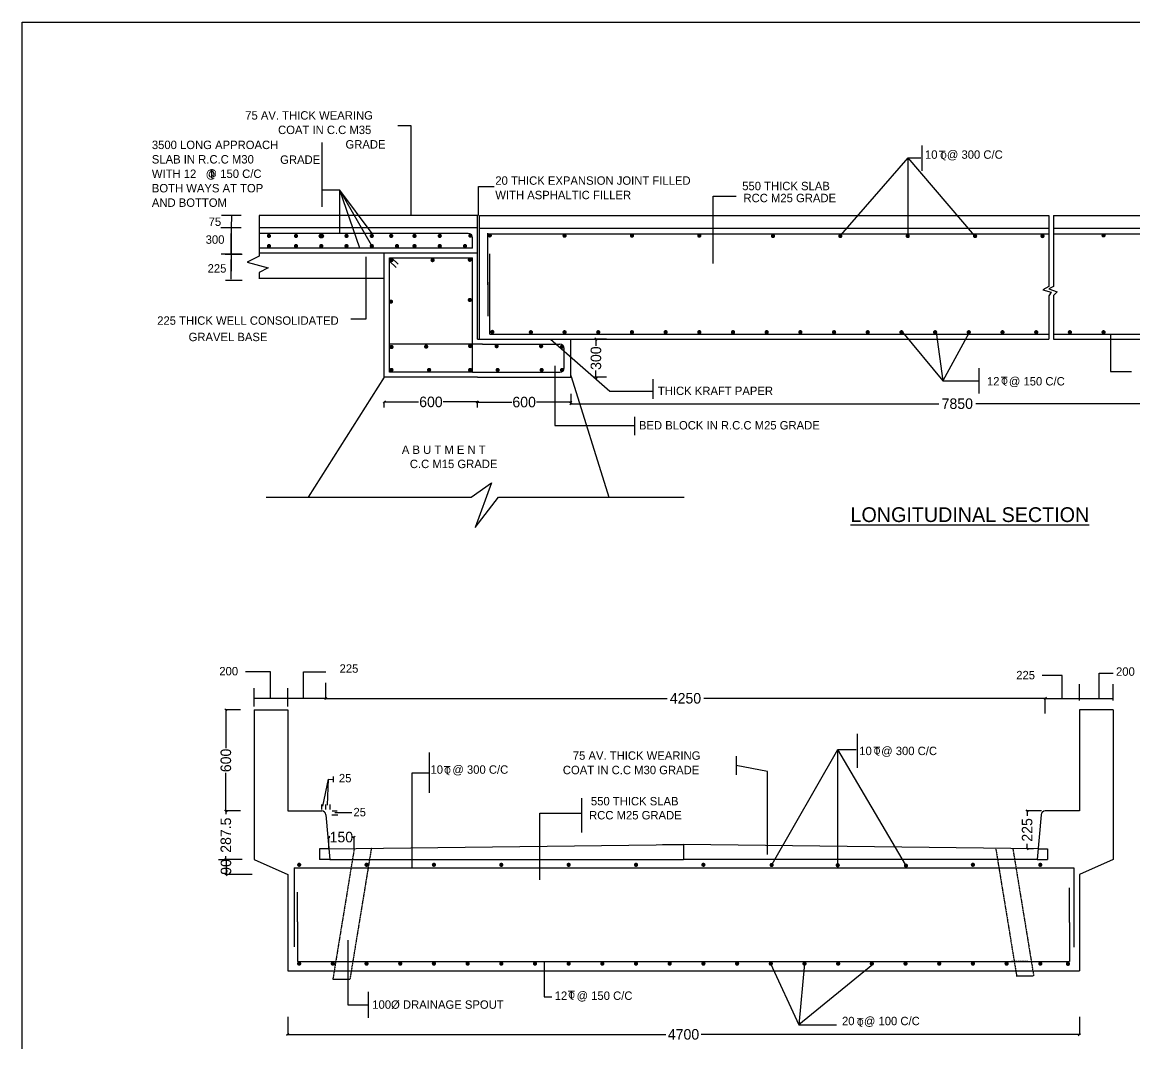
# Model space of a CAD drawing. Header units: inches. Extents: x 179916 to 247798, y -1470008 to -1424230.
# Drawn here: x 179916 to 206336, y -1448511 to -1424255 of the extents above; entities that cross this region are included whole.
import ezdxf

# ---------------------------------------------------------------- set-up
doc = ezdxf.new("R2010")
doc.units = ezdxf.units.IN
doc.header["$MEASUREMENT"] = 0
doc.header["$PDMODE"] = 3
doc.header["$PDSIZE"] = -20
doc.linetypes.add('DASHED', pattern=[19.05, 12.7, -6.35])
doc.styles.add('RS', font='romans.shx')
doc.dimstyles.new('ISO-25', dxfattribs={"dimtxt": 1, "dimasz": 1, "dimexe": 0.5, "dimexo": 0.2, "dimtad": 1, "dimdsep": 46, "dimtxsty": 'RS', "dimblk": 'OBLIQUE', "dimcen": 2.5, "dimadec": 0, "dimazin": 0, "dimtfac": 1, "dimtmove": 0, "dimatfit": 3, "dimldrblk": 'OBLIQUE', "dimfxl": 0, "dimarcsym": 0})
doc.dimstyles.get("Standard").update_dxf_attribs({"dimtxt": 500, "dimasz": 50, "dimexe": 0.18, "dimexo": 0.0625, "dimgap": 0.09, "dimtad": 0, "dimdec": 0, "dimzin": 0, "dimdsep": 46, "dimtxsty": 'Standard', "dimblk": 'OBLIQUE', "dimcen": 0.09, "dimadec": 0, "dimazin": 0, "dimtfac": 1, "dimtdec": 0, "dimtofl": 0, "dimtmove": 0, "dimatfit": 3, "dimfxl": 0, "dimtolj": 1, "dimtzin": 0, "dimarcsym": 0})
doc.dimstyles.new('STANDARD$0', dxfattribs={"dimscale": 100, "dimtxt": 0.02, "dimasz": 0.02, "dimexe": 0.05, "dimexo": 0.1, "dimgap": 0.002, "dimtad": 2, "dimdec": 0, "dimzin": 1, "dimdsep": 46, "dimtxsty": 'Standard', "dimblk": 'OBLIQUE', "dimcen": 0.09, "dimadec": 0, "dimazin": 0, "dimtfac": 1, "dimtdec": 0, "dimtofl": 0, "dimtmove": 0, "dimatfit": 3, "dimfxl": 0, "dimtolj": 1, "dimtzin": 1, "dimarcsym": 0})

# ---------------------------------------------------------------- blocks, each defined once
blk = doc.blocks.new('_Oblique')
at = {"color": 0, "linetype": 'ByBlock', "lineweight": -2}
blk.add_line((-0.5, -0.5), (0.5, 0.5), dxfattribs=at)
blk = doc.blocks.new('*D6')
at = {"color": 0, "lineweight": -2, "transparency": 16777216}
for p, q in [((185102, -1440583), (184751, -1440583)), ((184752, -1440583), (184752, -1441491)), ((184752, -1442983), (184752, -1442075)), ((185102, -1442983), (184751, -1442983))]:
    blk.add_line(p, q, dxfattribs=at)
at = {"layer": 'Defpoints', "color": 0, "transparency": 16777216}
for p in [(184752, -1440583), (185102, -1440583), (185102, -1442983)]:
    blk.add_point(p, dxfattribs=at)
at = {"color": 0, "lineweight": -2, "transparency": 16777216, "xscale": 50, "yscale": 50, "zscale": 50}
for p, rotation in [((184752, -1440583), 90), ((184752, -1442983), 270)]:
    blk.add_blockref('_Oblique', p, dxfattribs=dict(at, rotation=rotation))
at = {"color": 0, "transparency": 16777216, "insert": (184752, -1441783), "char_height": 250, "attachment_point": 5, "rotation": 90}
blk.add_mtext('\\A1;600', dxfattribs=at)
blk = doc.blocks.new('*D8')
at = {"color": 0, "lineweight": -2, "transparency": 16777216}
for p, q in [((186220, -1447868), (186220, -1448290)), ((205020, -1447868), (205020, -1448290)), ((186220, -1448289), (195203, -1448289)), ((205020, -1448289), (196037, -1448289))]:
    blk.add_line(p, q, dxfattribs=at)
at = {"layer": 'Defpoints', "color": 0, "transparency": 16777216}
for p in [(186220, -1447867), (205020, -1447867), (205020, -1448289)]:
    blk.add_point(p, dxfattribs=at)
at = {"color": 0, "lineweight": -2, "transparency": 16777216, "xscale": 50, "yscale": 50, "zscale": 50, "rotation": 180}
blk.add_blockref('_Oblique', (186220, -1448289), dxfattribs=at)
at = {"color": 0, "lineweight": -2, "transparency": 16777216, "xscale": 50, "yscale": 50, "zscale": 50}
blk.add_blockref('_Oblique', (205020, -1448289), dxfattribs=at)
at = {"color": 0, "transparency": 16777216, "insert": (195620, -1448289), "char_height": 250, "attachment_point": 5}
blk.add_mtext('\\A1;4700', dxfattribs=at)
blk = doc.blocks.new('*D9')
at = {"color": 0, "lineweight": -2, "transparency": 16777216}
for p, q in [((185102, -1442983), (184751, -1442983)), ((184752, -1442983), (184752, -1443058)), ((184752, -1444133), (184752, -1444058)), ((185138, -1444133), (184751, -1444133))]:
    blk.add_line(p, q, dxfattribs=at)
at = {"layer": 'Defpoints', "color": 0, "transparency": 16777216}
for p in [(185102, -1442983), (184752, -1444133), (185138, -1444133)]:
    blk.add_point(p, dxfattribs=at)
at = {"color": 0, "lineweight": -2, "transparency": 16777216, "xscale": 50, "yscale": 50, "zscale": 50}
for p, rotation in [((184752, -1442983), 90), ((184752, -1444133), 270)]:
    blk.add_blockref('_Oblique', p, dxfattribs=dict(at, rotation=rotation))
at = {"color": 0, "transparency": 16777216, "insert": (184752, -1443558), "char_height": 250, "attachment_point": 5, "rotation": 90}
blk.add_mtext('\\A1;287.5', dxfattribs=at)
blk = doc.blocks.new('*D10')
at = {"color": 0, "lineweight": -2, "transparency": 16777216}
for p, q in [((187198, -1443883), (187198, -1443605)), ((187198, -1443605), (187223, -1443605)), ((187800, -1443605), (187765, -1443605)), ((187800, -1443876), (187800, -1443605))]:
    blk.add_line(p, q, dxfattribs=at)
at = {"layer": 'Defpoints', "color": 0, "transparency": 16777216}
for p in [(187198, -1443605), (187198, -1443883), (187800, -1443876)]:
    blk.add_point(p, dxfattribs=at)
at = {"color": 0, "lineweight": -2, "transparency": 16777216, "xscale": 50, "yscale": 50, "zscale": 50, "rotation": 180}
blk.add_blockref('_Oblique', (187198, -1443605), dxfattribs=at)
at = {"color": 0, "lineweight": -2, "transparency": 16777216, "xscale": 50, "yscale": 50, "zscale": 50}
blk.add_blockref('_Oblique', (187800, -1443605), dxfattribs=at)
at = {"color": 0, "transparency": 16777216, "insert": (187494, -1443605), "char_height": 250, "attachment_point": 5}
blk.add_mtext('\\A1;150', dxfattribs=at)
blk = doc.blocks.new('*D11')
at = {"color": 0, "lineweight": -2, "transparency": 16777216}
for p, q in [((184579, -1444133), (184755, -1444133)), ((184755, -1444133), (184755, -1444493)), ((185379, -1444493), (184755, -1444493))]:
    blk.add_line(p, q, dxfattribs=at)
at = {"layer": 'Defpoints', "color": 0, "transparency": 16777216}
for p in [(184579, -1444133), (184755, -1444493), (185379, -1444493)]:
    blk.add_point(p, dxfattribs=at)
at = {"color": 0, "lineweight": -2, "transparency": 16777216, "xscale": 50, "yscale": 50, "zscale": 50}
for p, rotation in [((184755, -1444133), 90), ((184755, -1444493), 270)]:
    blk.add_blockref('_Oblique', p, dxfattribs=dict(at, rotation=rotation))
at = {"color": 0, "transparency": 16777216, "insert": (184755, -1444313), "char_height": 250, "attachment_point": 5, "rotation": 90}
blk.add_mtext('\\A1;90', dxfattribs=at)
blk = doc.blocks.new('*D14')
at = {"color": 0, "lineweight": -2, "transparency": 16777216}
for p, q in [((204121, -1442983), (203781, -1442983)), ((203781, -1442983), (203781, -1443100)), ((203781, -1443883), (203781, -1443767)), ((203929, -1443883), (203781, -1443883))]:
    blk.add_line(p, q, dxfattribs=at)
at = {"layer": 'Defpoints', "color": 0, "transparency": 16777216}
for p in [(204121, -1442983), (203781, -1443883), (203929, -1443883)]:
    blk.add_point(p, dxfattribs=at)
at = {"color": 0, "lineweight": -2, "transparency": 16777216, "xscale": 50, "yscale": 50, "zscale": 50}
for p, rotation in [((203781, -1442983), 90), ((203781, -1443883), 270)]:
    blk.add_blockref('_Oblique', p, dxfattribs=dict(at, rotation=rotation))
at = {"color": 0, "transparency": 16777216, "insert": (203781, -1443433), "char_height": 250, "attachment_point": 5, "rotation": 90}
blk.add_mtext('\\A1;225', dxfattribs=at)
blk = doc.blocks.new('*D15')
at = {"color": 0, "lineweight": -2, "transparency": 16777216}
for p, q in [((192943, -1433172), (192943, -1433314)), ((211300, -1433091), (211300, -1433314)), ((192943, -1433313), (201684, -1433313)), ((211300, -1433313), (202559, -1433313))]:
    blk.add_line(p, q, dxfattribs=at)
at = {"layer": 'Defpoints', "color": 0, "transparency": 16777216}
for p in [(192943, -1433172), (211300, -1433091), (211300, -1433313)]:
    blk.add_point(p, dxfattribs=at)
at = {"color": 0, "lineweight": -2, "transparency": 16777216, "xscale": 50, "yscale": 50, "zscale": 50, "rotation": 180}
blk.add_blockref('_Oblique', (192943, -1433313), dxfattribs=at)
at = {"color": 0, "lineweight": -2, "transparency": 16777216, "xscale": 50, "yscale": 50, "zscale": 50}
blk.add_blockref('_Oblique', (211300, -1433313), dxfattribs=at)
at = {"color": 0, "transparency": 16777216, "insert": (202122, -1433313), "char_height": 250, "attachment_point": 5}
blk.add_mtext('\\A1;7850', dxfattribs=at)
blk = doc.blocks.new('*D16')
at = {"color": 0, "lineweight": -2, "transparency": 16777216}
for p, q in [((187120, -1439943), (187120, -1440309)), ((187120, -1440309), (195228, -1440309)), ((204212, -1440309), (196104, -1440309)), ((204212, -1440671), (204212, -1440309))]:
    blk.add_line(p, q, dxfattribs=at)
at = {"layer": 'Defpoints', "color": 0, "transparency": 16777216}
for p in [(187120, -1439943), (204212, -1440309), (204212, -1440671)]:
    blk.add_point(p, dxfattribs=at)
at = {"color": 0, "lineweight": -2, "transparency": 16777216, "xscale": 50, "yscale": 50, "zscale": 50, "rotation": 180}
blk.add_blockref('_Oblique', (187120, -1440309), dxfattribs=at)
at = {"color": 0, "lineweight": -2, "transparency": 16777216, "xscale": 50, "yscale": 50, "zscale": 50}
blk.add_blockref('_Oblique', (204212, -1440309), dxfattribs=at)
at = {"color": 0, "transparency": 16777216, "insert": (195666, -1440309), "char_height": 250, "attachment_point": 5}
blk.add_mtext('\\A1;4250', dxfattribs=at)
blk = doc.blocks.new('*D17')
at = {"color": 0, "lineweight": -2, "transparency": 16777216}
for p, q in [((193788, -1431781), (193541, -1431781)), ((193541, -1431781), (193541, -1431939)), ((193541, -1432681), (193541, -1432523)), ((193788, -1432681), (193541, -1432681))]:
    blk.add_line(p, q, dxfattribs=at)
at = {"layer": 'Defpoints', "color": 0, "transparency": 16777216}
for p in [(193541, -1431781), (193788, -1431781), (193788, -1432681)]:
    blk.add_point(p, dxfattribs=at)
at = {"color": 0, "lineweight": -2, "transparency": 16777216, "xscale": 50, "yscale": 50, "zscale": 50}
for p, rotation in [((193541, -1431781), 90), ((193541, -1432681), 270)]:
    blk.add_blockref('_Oblique', p, dxfattribs=dict(at, rotation=rotation))
at = {"color": 0, "transparency": 16777216, "insert": (193541, -1432231), "char_height": 250, "attachment_point": 5, "rotation": 90}
blk.add_mtext('\\A1;300', dxfattribs=at)
blk = doc.blocks.new('*D18')
at = {"color": 0, "lineweight": -2, "transparency": 16777216}
for p, q in [((188514, -1433400), (188514, -1433271)), ((188514, -1433271), (189329, -1433271)), ((190728, -1433271), (189912, -1433271)), ((190728, -1433400), (190728, -1433271))]:
    blk.add_line(p, q, dxfattribs=at)
at = {"layer": 'Defpoints', "color": 0, "transparency": 16777216}
for p in [(188514, -1433271), (188514, -1433400), (190728, -1433400)]:
    blk.add_point(p, dxfattribs=at)
at = {"color": 0, "lineweight": -2, "transparency": 16777216, "xscale": 50, "yscale": 50, "zscale": 50, "rotation": 180}
blk.add_blockref('_Oblique', (188514, -1433271), dxfattribs=at)
at = {"color": 0, "lineweight": -2, "transparency": 16777216, "xscale": 50, "yscale": 50, "zscale": 50}
blk.add_blockref('_Oblique', (190728, -1433271), dxfattribs=at)
at = {"color": 0, "transparency": 16777216, "insert": (189621, -1433271), "char_height": 250, "attachment_point": 5}
blk.add_mtext('\\A1;600', dxfattribs=at)
blk = doc.blocks.new('*D19')
at = {"color": 0, "lineweight": -2, "transparency": 16777216}
for p, q in [((190728, -1433269), (190728, -1433275)), ((190728, -1433275), (191544, -1433275)), ((192943, -1433275), (192127, -1433275)), ((192943, -1433081), (192943, -1433275))]:
    blk.add_line(p, q, dxfattribs=at)
at = {"layer": 'Defpoints', "color": 0, "transparency": 16777216}
for p in [(190728, -1433269), (192943, -1433081), (192943, -1433275)]:
    blk.add_point(p, dxfattribs=at)
at = {"color": 0, "lineweight": -2, "transparency": 16777216, "xscale": 50, "yscale": 50, "zscale": 50, "rotation": 180}
blk.add_blockref('_Oblique', (190728, -1433275), dxfattribs=at)
at = {"color": 0, "lineweight": -2, "transparency": 16777216, "xscale": 50, "yscale": 50, "zscale": 50}
blk.add_blockref('_Oblique', (192943, -1433275), dxfattribs=at)
at = {"color": 0, "transparency": 16777216, "insert": (191835, -1433275), "char_height": 250, "attachment_point": 5}
blk.add_mtext('\\A1;600', dxfattribs=at)
blk = doc.blocks.new('*D24')
at = {"color": 0, "lineweight": -2, "transparency": 16777216}
for p, q in [((204044, -1443883), (204263, -1443883)), ((204263, -1443883), (204263, -1444133)), ((204020, -1444133), (204263, -1444133))]:
    blk.add_line(p, q, dxfattribs=at)
at = {"layer": 'Defpoints', "color": 0, "transparency": 16777216}
for p in [(204044, -1443883), (204020, -1444133), (204263, -1444133)]:
    blk.add_point(p, dxfattribs=at)
at = {"color": 0, "lineweight": -2, "transparency": 16777216}
for p, rotation in [((204263, -1443883), 90), ((204263, -1444133), 270)]:
    blk.add_blockref('_Oblique', p, dxfattribs=dict(at, rotation=rotation))
at = {"color": 0, "transparency": 16777216, "insert": (204262, -1444008), "char_height": 1, "attachment_point": 5, "rotation": 90}
blk.add_mtext('50', dxfattribs=at)
blk = doc.blocks.new('*D25')
at = {"color": 0, "lineweight": -2, "transparency": 16777216}
for p, q in [((187196, -1443883), (186977, -1443883)), ((186977, -1443883), (186977, -1444133)), ((187220, -1444133), (186977, -1444133))]:
    blk.add_line(p, q, dxfattribs=at)
at = {"layer": 'Defpoints', "color": 0, "transparency": 16777216}
for p in [(187196, -1443883), (186977, -1444133), (187220, -1444133)]:
    blk.add_point(p, dxfattribs=at)
at = {"color": 0, "lineweight": -2, "transparency": 16777216}
for p, rotation in [((186977, -1443883), 90), ((186977, -1444133), 270)]:
    blk.add_blockref('_Oblique', p, dxfattribs=dict(at, rotation=rotation))
at = {"color": 0, "transparency": 16777216, "insert": (186976, -1444008), "char_height": 1, "attachment_point": 5, "rotation": 90}
blk.add_mtext('50', dxfattribs=at)
blk = doc.blocks.new('*D26')
at = {"color": 0, "lineweight": -2, "transparency": 16777216}
for p, q in [((195123, -1443783), (195621, -1443783)), ((195620, -1443783), (195620, -1444133)), ((195123, -1444133), (195621, -1444133))]:
    blk.add_line(p, q, dxfattribs=at)
at = {"layer": 'Defpoints', "color": 0, "transparency": 16777216}
for p in [(195123, -1443783), (195123, -1444133), (195620, -1444133)]:
    blk.add_point(p, dxfattribs=at)
at = {"color": 0, "lineweight": -2, "transparency": 16777216}
for p, rotation in [((195620, -1443783), 90), ((195620, -1444133), 270)]:
    blk.add_blockref('_Oblique', p, dxfattribs=dict(at, rotation=rotation))
at = {"color": 0, "transparency": 16777216, "insert": (195619, -1443958), "char_height": 1, "attachment_point": 5, "rotation": 90}
blk.add_mtext('100', dxfattribs=at)

msp = doc.modelspace()

# ---------------------------------------------------------------- linework, layer by layer
for p, q in [((187038.805, -1428635.539), (187038.805, -1427109.71)), ((201289.073, -1427779.865), (201289.073, -1427180.92)), ((185116.275, -1428839.903), (184650.151, -1428839.903)), ((184883.213, -1428839.903), (184874.242, -1429139.903)), ((190727.681, -1428839.903), (185539.018, -1428839.903)), ((185539.018, -1428839.903), (185539.018, -1429811.013)), ((190727.681, -1431781.226), (190727.681, -1428839.903)), ((190775.681, -1428841.226), (204293.083, -1428841.226)), ((190775.681, -1431781.226), (190775.681, -1428841.226)), ((204293.083, -1428841.226), (204293.083, -1430531.592)), ((204403.286, -1428841.226), (213503.681, -1428841.226)), ((204403.286, -1428841.226), (204403.286, -1430531.592)), ((185116.275, -1429139.903), (184632.209, -1429139.903)), ((184874.242, -1429139.903), (184874.242, -1429738.722)), ((190727.681, -1429139.903), (185539.018, -1429139.903)), ((190507.681, -1429273.267), (185539.018, -1429273.267)), ((190775.681, -1429141.226), (204293.083, -1429141.226)), ((190972.734, -1430489.745), (190972.734, -1429261.745)), ((190975.681, -1429275.87), (204293.083, -1429275.87)), ((204403.286, -1429141.226), (213503.681, -1429141.226)), ((204403.286, -1429275.87), (213294.843, -1429275.87)), ((190607.681, -1429618.722), (190607.681, -1429373.267)), ((185120.956, -1429759.074), (184636.89, -1429759.074)), ((184735.882, -1429758.689), (185135.65, -1429758.689)), ((185539.018, -1429811.013), (185257.351, -1429948.794)), ((190607.681, -1429618.722), (185539.018, -1429618.722)), ((190727.681, -1429738.722), (185539.018, -1429738.722)), ((188513.556, -1432681.226), (188513.556, -1429738.722)), ((191022.15, -1430433.226), (191022.15, -1429754.053)), ((185257.351, -1429948.794), (185758.686, -1430082.439)), ((185758.686, -1430082.439), (185539.018, -1430199.305)), ((188633.556, -1429848.241), (190607.681, -1429848.241)), ((188633.556, -1432561.226), (188633.556, -1429848.241)), ((188639.138, -1429927.778), (188798.391, -1430081.048)), ((188686.914, -1429848.241), (188846.168, -1430001.512)), ((190607.681, -1432561.226), (190607.681, -1429848.241)), ((185539.018, -1430199.305), (185539.018, -1430349.612)), ((188513.556, -1430338.722), (185539.018, -1430338.722)), ((184740.563, -1430377.86), (185140.331, -1430377.86)), ((190972.734, -1430425.308), (190972.734, -1431230.814)), ((191022.15, -1431661.226), (191022.15, -1430433.226)), ((204293.083, -1430531.592), (204150.609, -1430607.605)), ((204150.609, -1430607.605), (204349.579, -1430666.076)), ((204403.286, -1430531.592), (204293.083, -1430584.216)), ((204293.083, -1430584.216), (204495.881, -1430654.382)), ((204349.579, -1430666.076), (204293.083, -1430753.783)), ((204293.083, -1430753.783), (204293.083, -1431781.226)), ((204495.881, -1430654.382), (204403.286, -1430742.089)), ((204403.286, -1430742.089), (204403.286, -1431781.226)), ((191022.15, -1431661.226), (204293.083, -1431661.226)), ((204403.286, -1431661.226), (213264.957, -1431661.226)), ((190847.681, -1431901.226), (188633.556, -1431901.226)), ((190727.681, -1431781.226), (204293.083, -1431781.226)), ((190847.681, -1431901.226), (192683.736, -1431901.226)), ((192943.307, -1432681.226), (192943.307, -1431781.226)), ((204403.286, -1431781.226), (220139.266, -1431781.226)), ((192783.736, -1432461.226), (192783.736, -1432001.226)), ((202642.47, -1433066.885), (202642.47, -1432467.939)), ((188508.9, -1432681.226), (186702.194, -1435529.171)), ((190727.681, -1432681.226), (188513.556, -1432681.226)), ((190607.681, -1432561.226), (188633.556, -1432561.226)), ((190607.681, -1432561.226), (192683.736, -1432561.226)), ((190727.681, -1432681.226), (192951.667, -1432681.226)), ((192947.905, -1432669.252), (193846.427, -1435529.171)), ((194896.986, -1433193.338), (194896.986, -1432732.231)), ((194465.691, -1434059.31), (194465.691, -1433624.805)), ((190573.856, -1435529.171), (191061.358, -1435193.626)), ((191061.358, -1435193.626), (190671.356, -1436253.388)), ((185712.308, -1435529.171), (190573.856, -1435529.171)), ((190671.356, -1436253.388), (191223.858, -1435529.171)), ((191223.858, -1435529.171), (195636.876, -1435529.171)), ((185420.089, -1440502.452), (185420.089, -1440066.056)), ((186220.089, -1440502.452), (186220.089, -1440066.056)), ((205020.089, -1440361.26), (205020.089, -1439968.743)), ((205820.089, -1440361.26), (205820.089, -1439968.743)), ((187120.089, -1440309.208), (185420.089, -1440309.208)), ((204211.77, -1440309.208), (205820.089, -1440309.208)), ((185420.089, -1440583.133), (185420.089, -1444133.133)), ((185420.089, -1440583.133), (186220.089, -1440583.133)), ((186220.089, -1440583.133), (186220.089, -1442983.133)), ((205020.089, -1440583.133), (205020.089, -1442983.133)), ((205820.089, -1440583.133), (205020.089, -1440583.133)), ((205820.089, -1440583.133), (205820.089, -1444133.133)), ((199754.509, -1441960.846), (199754.509, -1441149.622)), ((189585.419, -1442554.303), (189585.419, -1441593.114)), ((196871.764, -1441679.16), (196871.764, -1442122.514)), ((187307.264, -1442301.782), (187307.264, -1442162.677)), ((193207.107, -1443492.033), (193207.107, -1442680.809)), ((186220.089, -1442983.133), (187028.407, -1442983.133)), ((187020.089, -1442828.18), (187020.089, -1442949.824)), ((187120.089, -1442828.18), (187120.089, -1442949.824)), ((187220.089, -1442828.18), (187220.089, -1442949.824)), ((187279.408, -1442983.133), (187390.829, -1442983.133)), ((205020.089, -1442983.133), (204211.77, -1442983.133)), ((187128.031, -1443074.47), (187220.089, -1444133.133)), ((187270.572, -1443074.47), (187413.113, -1443074.47)), ((204112.146, -1443074.47), (204020.089, -1444133.133)), ((187198.35, -1443883.133), (195620.089, -1443783.133)), ((204041.828, -1443883.133), (195620.089, -1443783.133)), ((185420.089, -1444133.133), (186220.089, -1444493.133)), ((186371.667, -1444333.133), (204889.356, -1444333.133)), ((186371.667, -1444333.133), (186371.667, -1445279.217)), ((187220.089, -1444133.133), (195620.089, -1444133.133)), ((204020.089, -1444133.133), (195620.089, -1444133.133)), ((204889.356, -1444333.133), (204889.356, -1445279.217)), ((205820.089, -1444133.133), (205020.089, -1444493.133)), ((186220.089, -1444493.133), (186220.089, -1446775.436)), ((205020.089, -1444493.133), (205020.089, -1446775.436)), ((204788.127, -1445628.865), (204788.127, -1444805.495)), ((186451.129, -1445614.875), (186451.129, -1444909.935)), ((186371.667, -1445279.217), (186371.667, -1446212.95)), ((204889.356, -1445279.217), (204889.356, -1446213.844)), ((186451.129, -1445614.875), (186451.129, -1446559.866)), ((204788.127, -1445628.865), (204788.127, -1446559.866)), ((186451.129, -1446559.866), (204788.127, -1446559.866)), ((186220.089, -1446775.436), (205020.089, -1446775.436)), ((187291.61, -1446978.221), (187696.945, -1446978.221)), ((203519.339, -1446895.436), (203924.674, -1446895.436)), ((188135.079, -1447895.302), (188135.079, -1447277.395))]:
    msp.add_line(p, q)
at = {"linetype": 'DASHED', "ltscale": 0.1}
for p, q in [((187799.992, -1443875.989), (187291.61, -1446978.221)), ((188206.118, -1443871.167), (187696.945, -1446978.221)), ((203034.059, -1443871.167), (203529.666, -1446895.436)), ((203440.185, -1443875.989), (203935.001, -1446895.436)), ((187443.21, -1446559.866), (187848.545, -1446559.866)), ((203796.968, -1446559.866), (203391.632, -1446559.866))]:
    msp.add_line(p, q, dxfattribs=at)
at = {"color": 7}
msp.add_lwpolyline([(247730.207, -1470008.436), (179915.972, -1470008.436), (179915.972, -1424254.673), (247730.207, -1424254.673)], close=True, dxfattribs=at)
at = {"const_width": 50}
for points in [[(185749.318, -1429328.558, 1), (185799.318, -1429328.558, 1)], [(186391.983, -1429328.445, 1), (186441.983, -1429328.445, 1)], [(186991.983, -1429328.445, 1), (187041.983, -1429328.445, 1)], [(187591.983, -1429328.445, 1), (187641.983, -1429328.445, 1)], [(188191.983, -1429328.445, 1), (188241.983, -1429328.445, 1)], [(188653.111, -1429328.445, 1), (188703.111, -1429328.445, 1)], [(189206.108, -1429328.445, 1), (189256.108, -1429328.445, 1)], [(189806.108, -1429328.445, 1), (189856.108, -1429328.445, 1)], [(190532.856, -1429320.996, 1), (190582.856, -1429320.996, 1)], [(190994.217, -1429316.434, 1), (191044.217, -1429316.434, 1)], [(192770.138, -1429322.944, 1), (192820.138, -1429322.944, 1)], [(194370.138, -1429322.944, 1), (194420.138, -1429322.944, 1)], [(195970.138, -1429322.944, 1), (196020.138, -1429322.944, 1)], [(197719.514, -1429331.709, 1), (197769.514, -1429331.709, 1)], [(199319.514, -1429331.709, 1), (199369.514, -1429331.709, 1)], [(200919.514, -1429331.709, 1), (200969.514, -1429331.709, 1)], [(202519.514, -1429331.709, 1), (202569.514, -1429331.709, 1)], [(204119.514, -1429331.709, 1), (204169.514, -1429331.709, 1)], [(205570.138, -1429315.613, 1), (205620.138, -1429315.613, 1)], [(185749.318, -1429568.722, 1), (185799.318, -1429568.722, 1)], [(186391.983, -1429568.61, 1), (186441.983, -1429568.61, 1)], [(186991.983, -1429568.61, 1), (187041.983, -1429568.61, 1)], [(187591.983, -1429568.61, 1), (187641.983, -1429568.61, 1)], [(188191.983, -1429568.61, 1), (188241.983, -1429568.61, 1)], [(188791.983, -1429568.61, 1), (188841.983, -1429568.61, 1)], [(189206.108, -1429568.61, 1), (189256.108, -1429568.61, 1)], [(189806.108, -1429568.61, 1), (189856.108, -1429568.61, 1)], [(190406.108, -1429568.61, 1), (190456.108, -1429568.61, 1)], [(190520.417, -1429894.708, 1), (190570.417, -1429894.708, 1)], [(188656.618, -1429902.662, 1), (188706.618, -1429902.662, 1)], [(189636.026, -1429902.662, 1), (189686.026, -1429902.662, 1)], [(188648.655, -1430888.908, 1), (188698.655, -1430888.908, 1)], [(190520.417, -1430849.14, 1), (190570.417, -1430849.14, 1)], [(191054.698, -1431607.945, 1), (191104.698, -1431607.945, 1)], [(191970.138, -1431614.455, 1), (192020.138, -1431614.455, 1)], [(192770.138, -1431614.455, 1), (192820.138, -1431614.455, 1)], [(193570.138, -1431614.455, 1), (193620.138, -1431614.455, 1)], [(194370.138, -1431614.455, 1), (194420.138, -1431614.455, 1)], [(195170.138, -1431614.455, 1), (195220.138, -1431614.455, 1)], [(195970.138, -1431614.455, 1), (196020.138, -1431614.455, 1)], [(196770.138, -1431614.455, 1), (196820.138, -1431614.455, 1)], [(197570.138, -1431614.455, 1), (197620.138, -1431614.455, 1)], [(198370.138, -1431614.455, 1), (198420.138, -1431614.455, 1)], [(199170.138, -1431614.455, 1), (199220.138, -1431614.455, 1)], [(199970.138, -1431614.455, 1), (200020.138, -1431614.455, 1)], [(200770.138, -1431614.455, 1), (200820.138, -1431614.455, 1)], [(201570.138, -1431614.455, 1), (201620.138, -1431614.455, 1)], [(202370.138, -1431614.455, 1), (202420.138, -1431614.455, 1)], [(203170.138, -1431614.455, 1), (203220.138, -1431614.455, 1)], [(203970.138, -1431614.455, 1), (204020.138, -1431614.455, 1)], [(204770.138, -1431614.455, 1), (204820.138, -1431614.455, 1)], [(205570.138, -1431614.455, 1), (205620.138, -1431614.455, 1)], [(188660.63, -1431965.892, 1), (188710.63, -1431965.892, 1)], [(189483.437, -1431956.112, 1), (189533.437, -1431956.112, 1)], [(190528.659, -1431944.108, 1), (190578.659, -1431944.108, 1)], [(191156.161, -1431946.354, 1), (191206.161, -1431946.354, 1)], [(192213.398, -1431946.354, 1), (192263.398, -1431946.354, 1)], [(192710.999, -1431958.358, 1), (192760.999, -1431958.358, 1)], [(188658.555, -1432511.226, 1), (188708.555, -1432511.226, 1)], [(189552.681, -1432511.226, 1), (189602.681, -1432511.226, 1)], [(190528.659, -1432511.226, 1), (190578.659, -1432511.226, 1)], [(191180.189, -1432511.226, 1), (191230.189, -1432511.226, 1)], [(192225.412, -1432511.226, 1), (192275.412, -1432511.226, 1)], [(192710.999, -1432511.226, 1), (192760.999, -1432511.226, 1)], [(186467.408, -1444261.389, -1), (186517.408, -1444261.389, -1)], [(188067.408, -1444261.389, -1), (188117.408, -1444261.389, -1)], [(189667.408, -1444261.389, -1), (189717.408, -1444261.389, -1)], [(191267.408, -1444261.389, -1), (191317.408, -1444261.389, -1)], [(192867.408, -1444261.389, -1), (192917.408, -1444261.389, -1)], [(194467.408, -1444261.389, -1), (194517.408, -1444261.389, -1)], [(196067.408, -1444261.389, -1), (196117.408, -1444261.389, -1)], [(197686.886, -1444266.503, 1), (197736.886, -1444266.503, 1)], [(199257.668, -1444271.118, -1), (199307.668, -1444271.118, -1)], [(200877.147, -1444280.847, -1), (200927.147, -1444280.847, -1)], [(202467.408, -1444261.389, -1), (202517.408, -1444261.389, -1)], [(204067.408, -1444261.389, -1), (204117.408, -1444261.389, -1)], [(186467.408, -1446608.02, -1), (186517.408, -1446608.02, -1)], [(187267.408, -1446608.02, -1), (187317.408, -1446608.02, -1)], [(188067.408, -1446608.02, -1), (188117.408, -1446608.02, -1)], [(188867.408, -1446608.02, -1), (188917.408, -1446608.02, -1)], [(189667.408, -1446608.02, -1), (189717.408, -1446608.02, -1)], [(190467.408, -1446608.02, -1), (190517.408, -1446608.02, -1)], [(191267.408, -1446608.02, -1), (191317.408, -1446608.02, -1)], [(192067.408, -1446608.02, -1), (192117.408, -1446608.02, -1)], [(192867.408, -1446608.02, -1), (192917.408, -1446608.02, -1)], [(193667.408, -1446608.02, -1), (193717.408, -1446608.02, -1)], [(194467.408, -1446608.02, -1), (194517.408, -1446608.02, -1)], [(195267.408, -1446608.02, -1), (195317.408, -1446608.02, -1)], [(196067.408, -1446608.02, -1), (196117.408, -1446608.02, -1)], [(196867.408, -1446608.02, -1), (196917.408, -1446608.02, -1)], [(197667.408, -1446608.02, -1), (197717.408, -1446608.02, -1)], [(198467.408, -1446608.02, -1), (198517.408, -1446608.02, -1)], [(199267.408, -1446608.02, -1), (199317.408, -1446608.02, -1)], [(200067.408, -1446608.02, -1), (200117.408, -1446608.02, -1)], [(200867.408, -1446608.02, -1), (200917.408, -1446608.02, -1)], [(201667.408, -1446608.02, -1), (201717.408, -1446608.02, -1)], [(202467.408, -1446608.02, -1), (202517.408, -1446608.02, -1)], [(203267.408, -1446608.02, -1), (203317.408, -1446608.02, -1)], [(204067.408, -1446608.02, -1), (204117.408, -1446608.02, -1)], [(204724.671, -1446613.506, -1), (204774.671, -1446613.506, -1)]]:
    msp.add_lwpolyline(points, format="xyb", close=True, dxfattribs=at)
msp.add_circle((187017.503, -1429327.336), 49.988)
for centre, start, end in [((190507.681, -1429373.267), 0, 90), ((192683.736, -1432001.226), 0, 90), ((192683.736, -1432461.226), 270, 0), ((193043.307, -1432639.278), 180, 197.4415508), ((187028.407, -1443083.133), 4.9697407, 90), ((204211.77, -1443083.133), 90, 175.0302593)]:
    msp.add_arc(centre, 100, start, end)

# ---------------------------------------------------------------- texts
for s, height, p in [('75 AV. THICK WEARING', 200, (185211.3, -1426566.882)), ('COAT IN C.C M35', 200, (185991.302, -1426909.739)), ('3500 LONG APPROACH', 200, (182993.817, -1427266.256)), ('GRADE', 200, (187592.43, -1427254.381)), ('SLAB IN R.C.C M30', 200, (182993.817, -1427609.113)), ('GRADE', 200, (186040.822, -1427617.11)), ('10   @ 300 C/C', 200, (201354.332, -1427496.4)), ('T ', 200, (201683.251, -1427502.056)), ('Q', 150, (201714.341, -1427492.845)), ('WITH 12   @ 150 C/C', 200, (182993.817, -1427951.971)), ('T ', 200, (184329.325, -1427960.303)), ('Q', 150, (184339.536, -1427937.863)), ('20 THICK EXPANSION JOINT FILLED', 200, (191150.506, -1428113.83)), ('BOTH WAYS AT TOP', 200, (182993.817, -1428294.828)), ('WITH ASPHALTIC FILLER', 200, (191150.506, -1428456.687)), ('550 THICK SLAB', 200, (197013.603, -1428243.255)), ('AND BOTTOM', 200, (182993.817, -1428637.685)), ('RCC M25 GRADE', 200, (197043.408, -1428527.817)), ('75', 200, (184341.745, -1429090.983)), ('300', 200, (184271.467, -1429514.913)), ('225', 200, (184317.862, -1430199.305)), ('225 THICK WELL CONSOLIDATED', 200, (183120.665, -1431438.224)), ('GRAVEL BASE', 200, (183866.148, -1431827.137)), ('12   @ 150 C/C', 200, (202826.638, -1432879.534)), ('T ', 200, (203154.121, -1432870.075)), ('Q', 150, (203164.332, -1432847.635)), ('THICK KRAFT PAPER', 200, (195011.536, -1433106.651)), ('BED BLOCK IN R.C.C M25 GRADE', 200, (194561.009, -1433924.71)), ('A B U T M E N T', 200, (188930.597, -1434505.238)), ('C.C M15 GRADE', 200, (189120.629, -1434841.851)), ('%%ULONGITUDINAL SECTION', 350, (199585.866, -1436121.732)), ('10   @ 300 C/C', 200, (199793.744, -1441656.563)), ('T ', 200, (200128.422, -1441654.421)), ('75 AV. THICK WEARING', 200, (192990.723, -1441767.338)), ('Q', 150, (200138.633, -1441631.981)), ('10   @ 300 C/C', 200, (189610.438, -1442099.482)), ('T ', 200, (189926.931, -1442115.283)), ('Q', 150, (189937.142, -1442092.843)), ('COAT IN C.C M30 GRADE', 200, (192753.926, -1442110.196)), ('550 THICK SLAB', 200, (193420.593, -1442850.197)), ('RCC M25 GRADE', 200, (193377.028, -1443183.768)), ('12   @ 150 C/C', 200, (192560.474, -1447469.648)), ('T ', 200, (192874.356, -1447452.828)), ('Q', 150, (192884.567, -1447430.389)), ('100%%C DRAINAGE SPOUT', 200, (188228.034, -1447680.241)), ('20   @ 100 C/C', 200, (199383.864, -1448070.526)), ('T ', 200, (199730.141, -1448095.446)), ('Q', 150, (199740.352, -1448073.749))]:
    msp.add_text(s, height=height).set_placement(p)
at = {"char_height": 200, "attachment_point": 5}
for s, insert in [('200', (184818.83, -1439664.998)), ('225', (187674.907, -1439602.28)), ('200', (206113.955, -1439674.388)), ('225', (203744.264, -1439759.075))]:
    msp.add_mtext(s, dxfattribs=dict(at, insert=insert))
at = {"color": 0, "linetype": 'ByBlock', "char_height": 200, "attachment_point": 5}
for insert in [(187584.231, -1442204.925), (187930.267, -1443011.89)]:
    msp.add_mtext('\\A1;25', dxfattribs=dict(at, insert=insert))

# ---------------------------------------------------------------- dimensions: what is measured, and where the dimension line sits
for base, p1, p2, text, dimstyle, override, picture, middle in [((193541.382, -1431781.226), (193788.099, -1432681.226), (193788.099, -1431781.226), '300', 'STANDARD$0', {"dimscale": 1, "dimtxt": 250, "dimasz": 50, "dimexe": 0.18, "dimexo": 0.0625, "dimgap": 0.09, "dimtad": 0, "dimzin": 0, "dimtzin": 0}, '*D17', (193541.382, -1432231.226)), ((184751.555, -1440583.133), (185101.707, -1442983.133), (185101.707, -1440583.133), '600', 'STANDARD$0', {"dimscale": 1, "dimtxt": 250, "dimasz": 50, "dimexe": 0.18, "dimexo": 0.0625, "dimgap": 0.09, "dimtad": 0, "dimzin": 0, "dimtzin": 0}, '*D6', (184751.555, -1441783.133)), ((184751.555, -1444133.133), (185101.707, -1442983.133), (185137.905, -1444133.133), '287.5', 'Standard', {"dimscale": 1, "dimtxt": 250, "dimtxsty": 'Standard'}, '*D9', (184751.555, -1443558.133)), ((203781.096, -1443883.133), (204120.727, -1442983.133), (203928.617, -1443883.133), '225', 'STANDARD$0', {"dimscale": 1, "dimtxt": 250, "dimasz": 50, "dimexe": 0.18, "dimexo": 0.0625, "dimgap": 0.09, "dimtad": 0, "dimzin": 0, "dimtzin": 0}, '*D14', (203781.096, -1443433.133)), ((195620.089, -1444133.133), (195122.77, -1443783.133), (195122.77, -1444133.133), '100', 'ISO-25', {"dimtxsty": 'Standard'}, '*D26', (195618.964, -1443958.133)), ((186977.311, -1444133.133), (187196.465, -1443883.155), (187220.089, -1444133.133), '50', 'ISO-25', {"dimtxsty": 'Standard'}, '*D25', (186976.186, -1444008.144)), ((204262.866, -1444133.133), (204043.712, -1443883.155), (204020.089, -1444133.133), '50', 'ISO-25', {"dimtxsty": 'Standard'}, '*D24', (204261.741, -1444008.144))]:
    dim = msp.add_linear_dim(base=base, p1=p1, p2=p2, angle=90, text=text, dimstyle=dimstyle, override=override)
    dim.commit()
    dim.dimension.update_dxf_attribs({"geometry": picture, "text_midpoint": middle})
for base, p1, p2, text, picture, middle in [((188513.556, -1433271.426), (190727.681, -1433399.993), (188513.556, -1433399.993), '600', '*D18', (189620.618, -1433271.426)), ((192943.307, -1433274.993), (190727.681, -1433269.102), (192943.307, -1433080.83), '600', '*D19', (191835.494, -1433274.993)), ((211300.272, -1433313.347), (192943.307, -1433172.009), (211300.272, -1433091.037), '7850', '*D15', (202121.79, -1433313.347)), ((204211.77, -1440309.208), (187120.089, -1439942.744), (204211.77, -1440671.483), '4250', '*D16', (195665.93, -1440309.208)), ((205020.089, -1448289.4), (186220.089, -1447867.472), (205020.089, -1447867.472), '4700', '*D8', (195620.089, -1448289.4))]:
    dim = msp.add_linear_dim(base=base, p1=p1, p2=p2, text=text, dimstyle='STANDARD$0', override={"dimscale": 1, "dimtxt": 250, "dimasz": 50, "dimexe": 0.18, "dimexo": 0.0625, "dimgap": 0.09, "dimtad": 0, "dimzin": 0, "dimtzin": 0})
    dim.commit()
    dim.dimension.update_dxf_attribs({"geometry": picture, "text_midpoint": middle})
dim = msp.add_linear_dim(base=(187198.35, -1443605.393), p1=(187799.992, -1443875.989), p2=(187198.35, -1443883.133), text='150', dimstyle='STANDARD$0', override={"dimscale": 1, "dimtxt": 250, "dimasz": 50, "dimexe": 0.18, "dimexo": 0.0625, "dimgap": 0.09, "dimtad": 0, "dimzin": 0, "dimtzin": 0})
dim.commit()
dim.dimension.update_dxf_attribs({"geometry": '*D10', "text_midpoint": (187494.119, -1443605.393), "dimtype": 160})
dim = msp.add_linear_dim(base=(184754.782, -1444493.133), p1=(184579.186, -1444133.133), p2=(185379.186, -1444493.133), angle=90, text='90', dimstyle='STANDARD$0', override={"dimscale": 1, "dimtxt": 250, "dimasz": 50, "dimexe": 0.18, "dimexo": 0.0625, "dimgap": 0.09, "dimtad": 0, "dimzin": 0, "dimtzin": 0})
dim.commit()
dim.dimension.update_dxf_attribs({"geometry": '*D11', "text_midpoint": (184754.782, -1444313.133), "dimtype": 160})

# ---------------------------------------------------------------- leaders
for points in [[(189153.509, -1428839.903), (189153.509, -1426715.032), (188834.209, -1426715.032)], [(199352.028, -1429307.625), (200952.028, -1427472.172)], [(200952.028, -1429307.625), (200952.028, -1427472.172), (201254.243, -1427472.172)], [(202529.549, -1429321.684), (200952.028, -1427472.172)], [(187455.43, -1429269.096), (187455.43, -1428241.571), (187038.805, -1428241.571)], [(188223.353, -1429273.267), (187455.43, -1428241.571)], [(187931.054, -1429618.722), (187455.43, -1428241.571)], [(188207.921, -1429545.31), (187455.43, -1428241.571)], [(190749.954, -1428839.903), (190749.954, -1428151.261), (191121.494, -1428151.261)], [(196327.587, -1429983.024), (196327.587, -1428381.198), (196873.487, -1428381.198)], [(184874.242, -1429139.903), (184874.242, -1429542.399)], [(184875.4, -1429738.722), (184874.242, -1429271.648)], [(184878.923, -1429759.074), (184878.923, -1430161.57)], [(188072.035, -1429823.335), (188072.035, -1431308.188), (187722.132, -1431308.188)], [(184880.081, -1430357.893), (184878.923, -1429890.819)], [(200820.138, -1431614.455), (201776.809, -1432767.412)], [(201620.138, -1431614.455), (201776.809, -1432767.412)], [(202395.138, -1431639.455), (201776.809, -1432767.412), (202629.182, -1432767.412)], [(205759.563, -1431661.226), (205759.563, -1432550.71), (206255.489, -1432550.71)], [(192460.942, -1431781.226), (193873.55, -1433013.187), (194896.986, -1433013.187)], [(192563.429, -1432410.966), (192563.429, -1433827.167), (194465.691, -1433827.167)], [(185810.412, -1440309.208), (185810.412, -1439675.996), (185214.088, -1439675.996)], [(186595.049, -1440309.208), (186595.049, -1439675.996), (187128.601, -1439675.996)], [(204610.304, -1440309.208), (204610.304, -1439770.073), (204139.522, -1439770.073)], [(205489.097, -1440309.208), (205489.097, -1439707.355), (205820.089, -1439707.355)], [(197724.336, -1444244.824), (199287.177, -1441523.356)], [(199287.177, -1444246.528), (199287.177, -1441523.356), (199722.119, -1441523.356)], [(200892.311, -1444257.863), (199287.177, -1441523.356)], [(197616.879, -1444018.226), (197616.879, -1442048.5), (196871.764, -1441900.837)], [(187056.568, -1442872.112), (187190.272, -1442226.665)], [(187167.988, -1442844.291), (187190.272, -1442226.665), (187307.264, -1442232.229)], [(189172.976, -1444324.543), (189172.976, -1442073.709), (189585.419, -1442073.709)], [(187341.842, -1443018.736), (187746.05, -1443018.736)], [(192204.388, -1444621.218), (192204.388, -1443033.376), (193207.107, -1443033.376)], [(187645.878, -1446053.133), (187645.878, -1447586.348), (188135.079, -1447586.348)], [(192309.087, -1446559.866), (192309.087, -1447397.242), (192495.914, -1447397.242)], [(197681.83, -1446608.029), (198361.289, -1448062.997), (199254.915, -1448062.997)], [(198494.687, -1446605.785), (198361.289, -1448062.997)], [(200117.213, -1446627.569), (198361.289, -1448062.997)]]:
    msp.add_leader(points, dimstyle='Standard', override={"dimscale": 1, "dimtxsty": 'Standard'})

doc.saveas('drawing.dxf')
